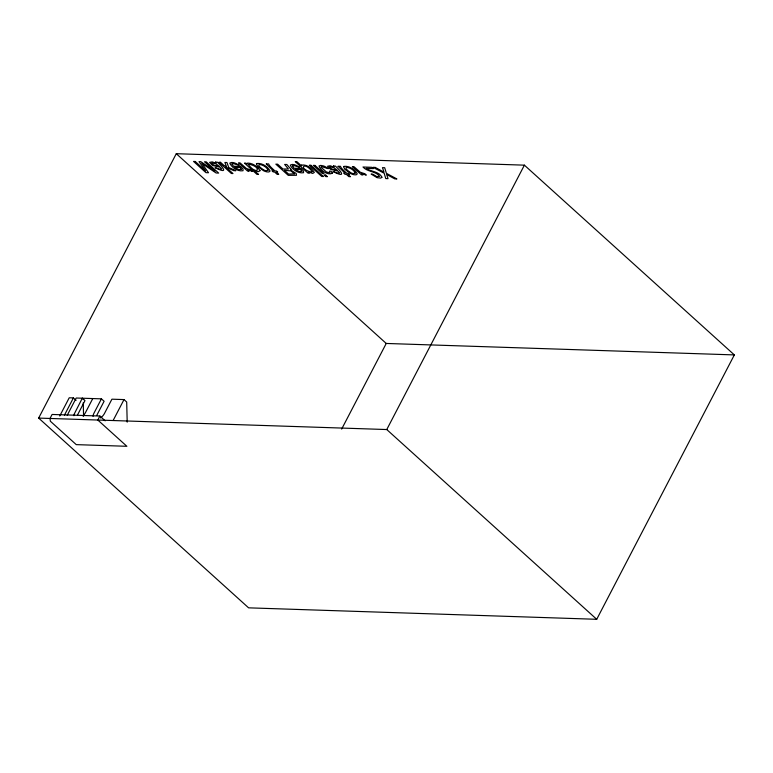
<?xml version="1.0" encoding="UTF-8"?>
<svg xmlns="http://www.w3.org/2000/svg" width="773" height="773" viewBox="0 0 773 773"><rect width="100%" height="100%" fill="white"/><g stroke="black" fill="none" stroke-linecap="round" stroke-linejoin="round"><path stroke-width="1.16" d="M38.65 418.087L176.283 153.701L524.394 165.161L734.35 354.913L596.717 619.299L248.606 607.839L38.65 418.087L386.761 429.546L596.717 619.299M59.743 415.99L69.222 397.786L73.406 397.921L76.092 400.346M64.41 415.217L73.406 397.921M67.212 415.304L76.208 398.018L101.427 398.849L104.104 401.264L96.741 415.41M77.609 414.782L84.972 400.636L82.296 398.211L74.208 414.077A7.972 4.425 -47.9 0 0 73.899 415.69M92.77 398.559L85.407 412.705A7.972 4.425 -47.9 0 1 82.982 415.99M101.427 398.849L94.055 412.985A7.972 4.425 -47.9 0 0 93.04 416.318M99.891 416.038L97.813 420.039L126.869 446.292L76.256 444.63L50.351 421.217L50.013 418.464L52.091 414.463L99.891 416.038L105.176 420.821M113.177 420.396L124.009 399.583L126.695 402.008L127.197 422.155M341.656 429.083L386.239 343.454L734.35 354.913M386.761 429.546L524.394 165.161M124.009 399.583L111.911 399.187L104.548 413.333A7.972 4.425 -47.9 0 1 100.577 417.961M82.228 398.211L83.668 399.448M176.283 153.701L386.239 343.454M83.571 416.096L83.262 402.723M231.958 163.973L233.465 166.263L240.538 166.504L243.002 169.065L243.041 170.727C237.958 171.693 232.122 167.838 229.852 163.422L229.968 162.958C232.953 161.364 236.654 163.779 239.205 165.412L233.775 163.673L231.958 163.973M292.465 165.963L293.982 168.263L301.055 168.495L303.509 171.055L303.547 172.717C298.475 173.683 292.638 169.828 290.358 165.412L290.484 164.949C293.469 163.354 297.161 165.77 299.711 167.403L294.291 165.664L292.465 165.963M266.299 163.973L273.294 170.862L271.99 170.814L273.227 171.944L274.541 171.983L277.063 174.273L278.705 174.321L276.174 172.041L277.72 172.089L276.473 170.968L274.937 170.91C271.342 167.693 269.062 165.606 268.666 163.905L266.299 163.973M338.091 166.33L345.087 173.22L343.782 173.181L345.019 174.302L346.323 174.35L348.855 176.631L350.498 176.688L347.966 174.398L349.512 174.447L348.265 173.326L346.729 173.278C343.135 170.06 340.854 167.963 340.458 166.272L338.091 166.33M332.429 173.084C328.37 175.896 320.37 170.456 319.007 165.973L320.689 165.393L323.346 165.886A5.034 1.778 27.5 0 1 326.235 167.239L328.274 168.659L321.558 166.601A3.024 1.073 27.5 0 0 321.114 167.345L326.515 172.041L329.974 172.727L329.501 171.142L331.076 171.191L332.429 173.084M312.099 171.519L311.693 172.157C297.566 168.862 304.147 160.668 312.099 171.519M301.605 165.113L301.509 165.866L296.89 161.692L295.267 161.634L307.886 173.046L309.461 173.094L308.263 172.012L312.717 173.432L314.321 172.456C311.983 168.33 306.562 164.118 301.605 165.113M290.957 169.277L290.571 169.944L296.272 173.567L296.474 175.278L288.261 175.365L275.845 164.147L277.642 164.205L282.966 169.016L288.426 168.997L284.638 164.436L286.841 164.504L290.957 169.277M248.684 164.494L248.626 164.9C257.438 176.321 262.511 166.929 249.07 164.263L248.684 164.494M256.433 163.837L257.631 166.437L263.438 170.669A6.058 2.135 27.5 0 0 267.033 171.896L268.927 171.964L270.096 171.046C267.816 166.514 261.979 162.794 256.771 163.499L256.433 163.837M343.608 166.707L344.806 169.297L350.613 173.538A6.058 2.135 27.5 0 0 354.208 174.756L356.111 174.833L357.271 173.915C355 169.384 349.154 165.664 343.956 166.369L343.608 166.707M215.522 162.108L216.005 163.219L212.208 161.886L209.599 162.359L212.71 165.499L220.005 167.21L221.812 169.016L219.232 169.094L215.078 167.615C229.591 174.988 222.392 166.649 217.377 162.185L215.522 162.108M333.472 165.992L333.955 167.103L330.158 165.76L327.549 166.243L330.651 169.384L337.956 171.094L339.762 172.901L337.183 172.978L333.018 171.5C347.541 178.863 340.342 170.524 335.318 166.06L333.472 165.992M260.008 170.698L258.25 171.654L254.037 170.35L258.549 174.427L256.965 174.369L244.51 163.113L246.007 163.161L247.167 164.205L247.65 163.074C252.587 163.055 257.651 166.485 260.008 170.698M381.92 177.23L380.77 178.109L377.098 177.674L371.127 174.08L372.77 174.138L376.693 176.573L379.582 176.379C375.823 170.959 367.378 172.099 363.001 167.007L371.852 167.306L373.291 168.601L366.247 168.369C371.021 171.877 379.108 171.316 381.92 177.23M267.989 170.224L265.97 170.717A3.353 1.188 27.5 0 1 263.506 169.77C251.399 161.741 265.738 163.982 267.989 170.224M355.165 173.094L353.155 173.587A3.353 1.188 27.5 0 1 350.681 172.63C338.584 164.601 352.923 166.852 355.165 173.094M241.292 169.374L238.857 169.664L234.721 167.364L240.084 167.538L241.292 169.374M301.808 171.364L299.373 171.654L295.228 169.355L300.591 169.529L301.808 171.364M294.358 173.828L288.609 174.118L284.367 170.282L290.977 170.91L294.358 173.828M212.14 162.987L211.928 163.625L213.85 165.103L219.329 166.292L215.677 163.663L212.14 162.987M330.09 166.871L329.878 167.509L331.801 168.987L337.279 170.176L333.627 167.538L330.09 166.871M250.839 169.944L246.432 168.504L240.152 162.968L238.538 162.919L247.592 171.094L249.128 171.152L247.563 169.731L252.442 171.393L250.839 169.944M364.682 173.693L360.286 172.244L354.005 166.717L352.382 166.659L361.435 174.843L362.981 174.891L361.416 173.481L366.296 175.142L364.682 173.693M195.25 161.489L193.54 161.431L205.956 172.659L208.526 172.737L201.83 163.374L216.102 172.988L218.643 173.075L206.227 161.847L204.526 161.799L215.029 171.258L200.787 161.673L199.009 161.615L205.676 170.959L195.25 161.489M220.527 162.32L218.962 162.272L231.378 173.49L232.944 173.548L225.735 167.026L233.736 170.64L235.813 170.707L228.731 167.528L226.962 162.533L224.895 162.465L226.45 166.495L223.919 165.393L220.527 162.32M310.93 165.296L309.306 165.248L321.723 176.466L323.346 176.524L310.93 165.296M315.007 165.432L313.365 165.374L322.37 173.519L324.022 173.577L315.007 165.432M375.224 167.412L373.059 167.345L384.171 173.249L385.775 178.573L388.017 178.65L386.645 174.466L394.752 178.872L396.887 178.94L386.394 173.326L384.683 167.722L382.461 167.654L383.997 172.147L375.224 167.412M325.704 175.094L324.051 175.046L325.781 176.602L327.433 176.65L325.704 175.094"/></g></svg>
